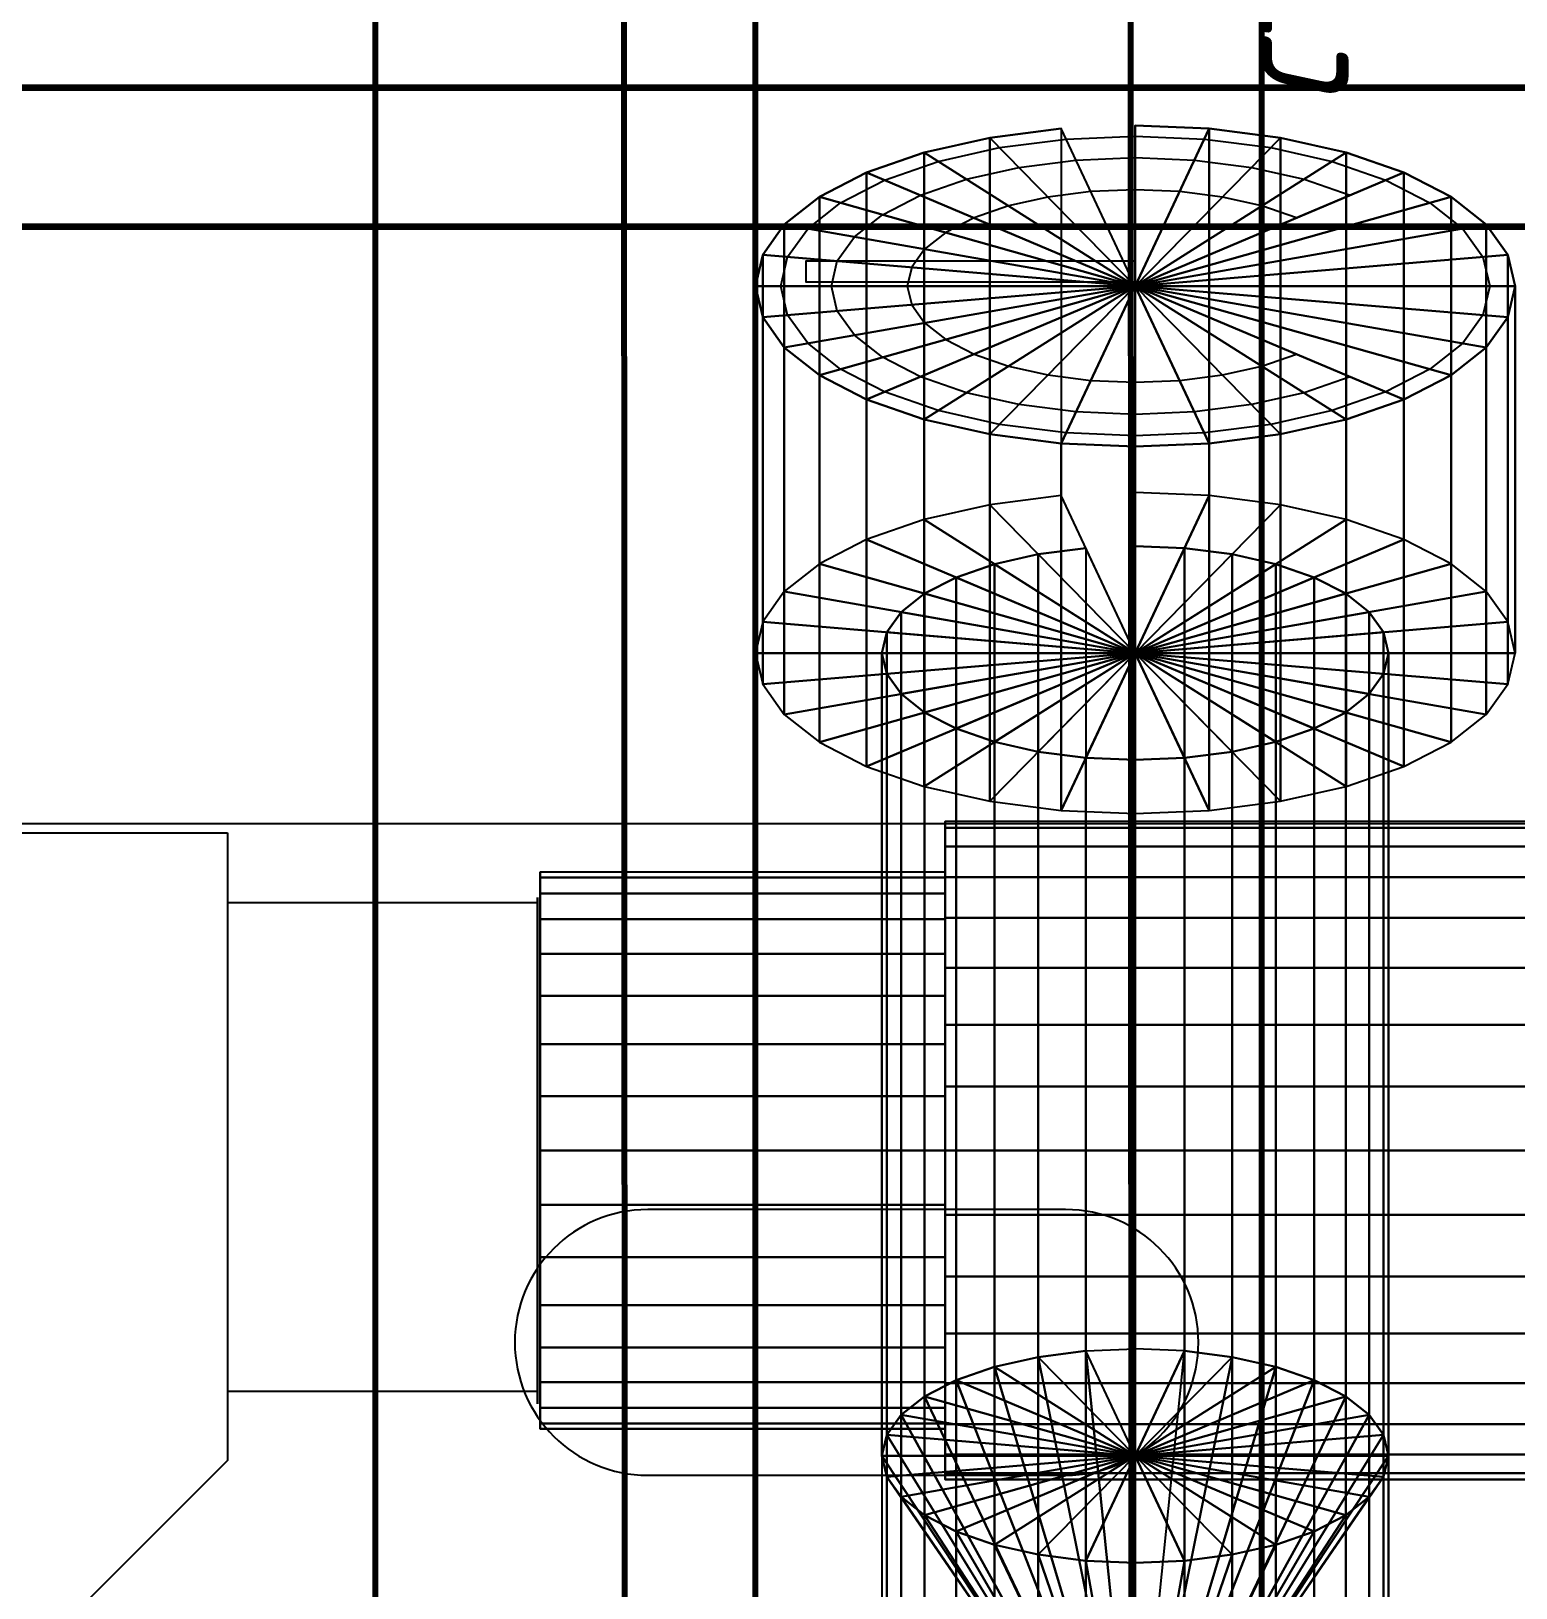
# Model space of a CAD drawing. Header units: millimetres. Extents: x -92220 to 11040, y -5929 to 27498.
# Drawn here: x 176.4 to 235, y 772.7 to 834.2 of the extents above; entities that cross this region are included whole.
import ezdxf

# ---------------------------------------------------------------- set-up
doc = ezdxf.new("R2010")
doc.units = ezdxf.units.MM
doc.layers.add('100 noprint', color=1, linetype='Continuous', plot=False)
for name, color, linetype in [('11 Водоразборный узел', 7, 'Continuous'), ('15 Конструкции 1', 7, 'Continuous'), ('17 Конструкции 2', 7, 'Continuous'), ('21 Вода ветка 1', 7, 'Continuous'), ('22 Вода ветка 2', 7, 'Continuous'), ('23 Вода ветка 3', 7, 'Continuous')]:
    doc.layers.add(name, color=color, linetype=linetype)
doc.styles.get("Standard").update_dxf_attribs({"font": 'arial.ttf'})
doc.styles.add('ГОСТ-ISOCPEUR', font='isocpeui.ttf', dxfattribs={"width": 0.8})
doc.dimstyles.new('ISO-25', dxfattribs={"dimtxt": 2.5, "dimasz": 2.5, "dimexe": 1.25, "dimexo": 0.625, "dimtad": 1, "dimtxsty": 'Standard', "dimcen": 2.5, "dimadec": 0, "dimazin": 0, "dimtfac": 1, "dimtmove": 0, "dimatfit": 3, "dimfxl": 1, "dimarcsym": 0})

# ---------------------------------------------------------------- blocks, each defined once
blk = doc.blocks.new('QMODEL_e17b8aaa_e9d4_400d_a0f2_fbeb3d9ce0b6')
at = {"color": 7, "invisible_edges": 14}
for points in [[(-58.6, 22.355161, -7.900902), (-58.6, 22.547308, -5.949999), (-58.6, 12.547308, -5.949999)], [(-58.6, 22.547308, -5.949999), (-58.6, 22.355161, -3.999096), (-58.6, 12.547308, -5.949999)], [(-58.6, 21.786104, -9.776834), (-58.6, 22.355161, -7.900902), (-58.6, 12.547308, -5.949999)], [(-58.6, 22.355161, -3.999096), (-58.6, 21.786104, -2.123165), (-58.6, 12.547308, -5.949999)], [(-58.6, 20.862005, -11.505702), (-58.6, 21.786104, -9.776834), (-58.6, 12.547308, -5.949999)], [(-58.6, 21.786104, -2.123165), (-58.6, 20.862005, -0.394297), (-58.6, 12.547308, -5.949999)], [(-58.6, 19.618376, -13.021067), (-58.6, 20.862005, -11.505702), (-58.6, 12.547308, -5.949999)], [(-58.6, 20.862005, -0.394297), (-58.6, 19.618376, 1.121069), (-58.6, 12.547308, -5.949999)], [(-58.6, 18.103011, -14.264695), (-58.6, 19.618376, -13.021067), (-58.6, 12.547308, -5.949999)], [(-58.6, 19.618376, 1.121069), (-58.6, 18.103011, 2.364697), (-58.6, 12.547308, -5.949999)], [(-58.6, 16.374143, -15.188795), (-58.6, 18.103011, -14.264695), (-58.6, 12.547308, -5.949999)], [(-58.6, 18.103011, 2.364697), (-58.6, 16.374143, 3.288796), (-58.6, 12.547308, -5.949999)], [(-58.6, 14.498212, -15.757852), (-58.6, 16.374143, -15.188795), (-58.6, 12.547308, -5.949999)], [(-58.6, 16.374143, 3.288796), (-58.6, 14.498212, 3.857854), (-58.6, 12.547308, -5.949999)], [(-58.6, 12.547308, -15.949999), (-58.6, 14.498212, -15.757852), (-58.6, 12.547308, -5.949999)], [(-58.6, 14.498212, 3.857854), (-58.6, 12.547308, 4.050001), (-58.6, 12.547308, -5.949999)], [(-58.6, 12.547308, 4.050001), (-58.6, 10.596405, 3.857854), (-58.6, 12.547308, -5.949999)], [(-58.6, 10.596405, 3.857854), (-58.6, 8.720474, 3.288796), (-58.6, 12.547308, -5.949999)], [(-58.6, 8.720474, 3.288796), (-58.6, 6.991606, 2.364697), (-58.6, 12.547308, -5.949999)], [(-58.6, 6.991606, 2.364697), (-58.6, 5.476241, 1.121069), (-58.6, 12.547308, -5.949999)], [(-58.6, 5.476241, 1.121069), (-58.6, 4.232612, -0.394297), (-58.6, 12.547308, -5.949999)], [(-58.6, 4.232612, -0.394297), (-58.6, 3.308513, -2.123165), (-58.6, 12.547308, -5.949999)], [(-58.6, 3.308513, -2.123165), (-58.6, 2.739456, -3.999096), (-58.6, 12.547308, -5.949999)], [(-58.6, 2.739456, -3.999096), (-58.6, 2.547308, -5.949999), (-58.6, 12.547308, -5.949999)], [(-58.6, 2.547308, -5.949999), (-58.6, 2.739456, -7.900902), (-58.6, 12.547308, -5.949999)], [(-58.6, 2.739456, -7.900902), (-58.6, 3.308513, -9.776834), (-58.6, 12.547308, -5.949999)], [(-58.6, 3.308513, -9.776834), (-58.6, 4.232612, -11.505702), (-58.6, 12.547308, -5.949999)], [(-58.6, 4.232612, -11.505702), (-58.6, 5.476241, -13.021067), (-58.6, 12.547308, -5.949999)], [(-58.6, 5.476241, -13.021067), (-58.6, 6.991606, -14.264695), (-58.6, 12.547308, -5.949999)], [(-58.6, 6.991606, -14.264695), (-58.6, 8.720474, -15.188795), (-58.6, 12.547308, -5.949999)], [(-58.6, 8.720474, -15.188795), (-58.6, 10.596405, -15.757852), (-58.6, 12.547308, -5.949999)], [(-58.6, 10.596405, -15.757852), (-58.6, 12.547308, -15.949999), (-58.6, 12.547308, -5.949999)]]:
    blk.add_3dface(points, dxfattribs=at)
at = {"color": 1, "invisible_edges": 14}
for points in [[(-40.357568, -2.830221, 33.676999), (-37.731265, -2.108183, 34.01369), (-35, -14.552692, 28.210725)], [(-37.731265, -2.108183, 34.01369), (-35, -1.864381, 34.127377), (-35, -14.552692, 28.210725)], [(-35, -1.864381, 34.127377), (-32.268735, -2.108183, 34.01369), (-35, -14.552692, 28.210725)], [(-32.268735, -2.108183, 34.01369), (-29.642432, -2.830221, 33.676999), (-35, -14.552692, 28.210725)], [(-42.777983, -4.002747, 33.130241), (-40.357568, -2.830221, 33.676999), (-35, -14.552692, 28.210725)], [(-29.642432, -2.830221, 33.676999), (-27.222017, -4.002747, 33.130241), (-35, -14.552692, 28.210725)], [(-44.899495, -5.580701, 32.39443), (-42.777983, -4.002747, 33.130241), (-35, -14.552692, 28.210725)], [(-27.222017, -4.002747, 33.130241), (-25.100505, -5.580701, 32.39443), (-35, -14.552692, 28.210725)], [(-46.640575, -7.503444, 31.497841), (-44.899495, -5.580701, 32.39443), (-35, -14.552692, 28.210725)], [(-25.100505, -5.580701, 32.39443), (-23.359425, -7.503444, 31.497841), (-35, -14.552692, 28.210725)], [(-47.934313, -9.697085, 30.47493), (-46.640575, -7.503444, 31.497841), (-35, -14.552692, 28.210725)], [(-23.359425, -7.503444, 31.497841), (-22.065687, -9.697085, 30.47493), (-35, -14.552692, 28.210725)], [(-48.730994, -12.077325, 29.365007), (-47.934313, -9.697085, 30.47493), (-35, -14.552692, 28.210725)], [(-22.065687, -9.697085, 30.47493), (-21.269006, -12.077325, 29.365007), (-35, -14.552692, 28.210725)], [(-49, -14.552692, 28.210725), (-48.730994, -12.077325, 29.365007), (-35, -14.552692, 28.210725)], [(-21.269006, -12.077325, 29.365007), (-21, -14.552692, 28.210725), (-35, -14.552692, 28.210725)], [(-48.730994, -17.028058, 27.056444), (-49, -14.552692, 28.210725), (-35, -14.552692, 28.210725)], [(-47.934313, -19.408298, 25.946521), (-48.730994, -17.028058, 27.056444), (-35, -14.552692, 28.210725)], [(-46.640575, -21.601939, 24.92361), (-47.934313, -19.408298, 25.946521), (-35, -14.552692, 28.210725)], [(-44.899495, -23.524682, 24.027021), (-46.640575, -21.601939, 24.92361), (-35, -14.552692, 28.210725)], [(-42.777983, -25.102637, 23.291209), (-44.899495, -23.524682, 24.027021), (-35, -14.552692, 28.210725)], [(-40.357568, -26.275162, 22.744452), (-42.777983, -25.102637, 23.291209), (-35, -14.552692, 28.210725)], [(-37.731265, -26.9972, 22.407761), (-40.357568, -26.275162, 22.744452), (-35, -14.552692, 28.210725)], [(-35, -27.241003, 22.294074), (-37.731265, -26.9972, 22.407761), (-35, -14.552692, 28.210725)], [(-21, -14.552692, 28.210725), (-21.269006, -17.028058, 27.056444), (-35, -14.552692, 28.210725)], [(-21.269006, -17.028058, 27.056444), (-22.065687, -19.408298, 25.946521), (-35, -14.552692, 28.210725)], [(-22.065687, -19.408298, 25.946521), (-23.359425, -21.601939, 24.92361), (-35, -14.552692, 28.210725)], [(-23.359425, -21.601939, 24.92361), (-25.100505, -23.524682, 24.027021), (-35, -14.552692, 28.210725)], [(-25.100505, -23.524682, 24.027021), (-27.222017, -25.102637, 23.291209), (-35, -14.552692, 28.210725)], [(-27.222017, -25.102637, 23.291209), (-29.642432, -26.275162, 22.744452), (-35, -14.552692, 28.210725)], [(-29.642432, -26.275162, 22.744452), (-32.268735, -26.9972, 22.407761), (-35, -14.552692, 28.210725)], [(-32.268735, -26.9972, 22.407761), (-35, -27.241003, 22.294074), (-35, -14.552692, 28.210725)]]:
    blk.add_3dface(points, dxfattribs=at)
at = {"color": 255}
for points, invisible_edges in [([(-38.444151, -7.116818, 31.724758), (-39.592201, -4.604859, 32.896102), (-37.341084, -3.98597, 33.184695), (-36.755813, -6.65265, 31.941203)], 5), ([(-36.755813, -6.65265, 31.941203), (-37.341084, -3.98597, 33.184695), (-35, -3.776996, 33.282141), (-35, -6.49592, 32.014287)], 5), ([(-35, -6.49592, 32.014287), (-35, -3.776996, 33.282141), (-32.658916, -3.98597, 33.184695), (-33.244187, -6.65265, 31.941203)], 5), ([(-33.244187, -6.65265, 31.941203), (-32.658916, -3.98597, 33.184695), (-30.407799, -4.604859, 32.896102), (-31.555849, -7.116818, 31.724758)], 5), ([(-40.000132, -7.870584, 31.373271), (-41.666843, -5.609882, 32.427453), (-39.592201, -4.604859, 32.896102), (-38.444151, -7.116818, 31.724758)], 5), ([(-31.555849, -7.116818, 31.724758), (-30.407799, -4.604859, 32.896102), (-28.333157, -5.609882, 32.427453), (-29.999868, -7.870584, 31.373271)], 5), ([(-41.363961, -8.884983, 30.90025), (-43.485281, -6.962414, 31.796758), (-41.666843, -5.609882, 32.427453), (-40.000132, -7.870584, 31.373271)], 5), ([(-29.999868, -7.870584, 31.373271), (-28.333157, -5.609882, 32.427453), (-26.514719, -6.962414, 31.796758), (-28.636039, -8.884983, 30.90025)], 1), ([(-42.483227, -10.121032, 30.323871), (-44.977635, -8.610479, 31.028253), (-43.485281, -6.962414, 31.796758), (-41.363961, -8.884983, 30.90025)], 5), ([(-43.314916, -11.53123, 29.666285), (-46.086554, -10.490743, 30.151472), (-44.977635, -8.610479, 31.028253), (-42.483227, -10.121032, 30.323871)], 5), ([(-43.827068, -13.061384, 28.952763), (-46.769423, -12.530949, 29.200109), (-46.086554, -10.490743, 30.151472), (-43.314916, -11.53123, 29.666285)], 5), ([(-44, -14.652692, 28.210725), (-47, -14.652692, 28.210725), (-46.769423, -12.530949, 29.200109), (-43.827068, -13.061384, 28.952763)], 5), ([(-43.827068, -16.243999, 27.468687), (-46.769423, -16.774434, 27.221341), (-47, -14.652692, 28.210725), (-44, -14.652692, 28.210725)], 5), ([(-43.314916, -17.774153, 26.755165), (-46.086554, -18.81464, 26.269979), (-46.769423, -16.774434, 27.221341), (-43.827068, -16.243999, 27.468687)], 5), ([(-42.483227, -19.184351, 26.09758), (-44.977635, -20.694904, 25.393198), (-46.086554, -18.81464, 26.269979), (-43.314916, -17.774153, 26.755165)], 5), ([(-41.363961, -20.4204, 25.521201), (-43.485281, -22.342969, 24.624693), (-44.977635, -20.694904, 25.393198), (-42.483227, -19.184351, 26.09758)], 5), ([(-40.000132, -21.434799, 25.048179), (-41.666843, -23.695502, 23.993997), (-43.485281, -22.342969, 24.624693), (-41.363961, -20.4204, 25.521201)], 5), ([(-28.636039, -20.4204, 25.521201), (-26.514719, -22.342969, 24.624693), (-28.333157, -23.695502, 23.993997), (-29.999868, -21.434799, 25.048179)], 4), ([(-38.444151, -22.188566, 24.696693), (-39.592201, -24.700524, 23.525348), (-41.666843, -23.695502, 23.993997), (-40.000132, -21.434799, 25.048179)], 5), ([(-29.999868, -21.434799, 25.048179), (-28.333157, -23.695502, 23.993997), (-30.407799, -24.700524, 23.525348), (-31.555849, -22.188566, 24.696693)], 5), ([(-36.755813, -22.652733, 24.480248), (-37.341084, -25.319413, 23.236756), (-39.592201, -24.700524, 23.525348), (-38.444151, -22.188566, 24.696693)], 5), ([(-35, -22.809463, 24.407164), (-35, -25.528387, 23.13931), (-37.341084, -25.319413, 23.236756), (-36.755813, -22.652733, 24.480248)], 5), ([(-33.244187, -22.652733, 24.480248), (-32.658916, -25.319413, 23.236756), (-35, -25.528387, 23.13931), (-35, -22.809463, 24.407164)], 5), ([(-31.555849, -22.188566, 24.696693), (-30.407799, -24.700524, 23.525348), (-32.658916, -25.319413, 23.236756), (-33.244187, -22.652733, 24.480248)], 5)]:
    blk.add_3dface(points, dxfattribs=dict(at, invisible_edges=invisible_edges))
at = {"color": 8}
blk.add_3dface([(-35, -14.752692, 29.210725), (-35, -16.565307, 28.365489), (-48, -16.565307, 28.365489), (-48, -14.752692, 29.210725)], dxfattribs=at)
at = {"color": 23}
mesh = blk.add_polymesh((2, 32), dxfattribs=dict(at, n_close=True))
for k, corner in enumerate([(-42.5, 12.547308, 7.050001), (-42.5, 10.011134, 6.800209), (-42.5, 7.572424, 6.060435), (-42.5, 5.324895, 4.859106), (-42.5, 3.35492, 3.242389), (-42.5, 1.738203, 1.272414), (-42.5, 0.536874, -0.975115), (-42.5, -0.2029, -3.413825), (-42.5, -0.452692, -5.949999), (-42.5, -0.2029, -8.486173), (-42.5, 0.536874, -10.924884), (-42.5, 1.738203, -13.172412), (-42.5, 3.35492, -15.142387), (-42.5, 5.324895, -16.759104), (-42.5, 7.572424, -17.960433), (-42.5, 10.011134, -18.700208), (-42.5, 12.547308, -18.949999), (-42.5, 15.083483, -18.700208), (-42.5, 17.522193, -17.960433), (-42.5, 19.769721, -16.759104), (-42.5, 21.739697, -15.142387), (-42.5, 23.356413, -13.172412), (-42.5, 24.557742, -10.924884), (-42.5, 25.297517, -8.486173), (-42.5, 25.547308, -5.949999), (-42.5, 25.297517, -3.413825), (-42.5, 24.557742, -0.975115), (-42.5, 23.356413, 1.272414), (-42.5, 21.739697, 3.242389), (-42.5, 19.769721, 4.859106), (-42.5, 17.522193, 6.060435), (-42.5, 15.083483, 6.800209), (40.5, 12.547308, 7.050001), (40.5, 10.011134, 6.800209), (40.5, 7.572424, 6.060435), (40.5, 5.324895, 4.859106), (40.5, 3.35492, 3.242389), (40.5, 1.738203, 1.272414), (40.5, 0.536874, -0.975115), (40.5, -0.2029, -3.413825), (40.5, -0.452692, -5.949999), (40.5, -0.2029, -8.486173), (40.5, 0.536874, -10.924884), (40.5, 1.738203, -13.172412), (40.5, 3.35492, -15.142387), (40.5, 5.324895, -16.759104), (40.5, 7.572424, -17.960433), (40.5, 10.011134, -18.700208), (40.5, 12.547308, -18.949999), (40.5, 15.083483, -18.700208), (40.5, 17.522193, -17.960433), (40.5, 19.769721, -16.759104), (40.5, 21.739697, -15.142387), (40.5, 23.356413, -13.172412), (40.5, 24.557742, -10.924884), (40.5, 25.297517, -8.486173), (40.5, 25.547308, -5.949999), (40.5, 25.297517, -3.413825), (40.5, 24.557742, -0.975115), (40.5, 23.356413, 1.272414), (40.5, 21.739697, 3.242389), (40.5, 19.769721, 4.859106), (40.5, 17.522193, 6.060435), (40.5, 15.083483, 6.800209)]):
    mesh.set_mesh_vertex(divmod(k, 32), corner)
mesh = blk.add_polymesh((2, 32), dxfattribs=dict(at, n_close=True))
for k, corner in enumerate([(-42.5, 12.547308, -5.949999), (-42.5, 12.547308, -5.949999), (-42.5, 12.547308, -5.949999), (-42.5, 12.547308, -5.949999), (-42.5, 12.547308, -5.949999), (-42.5, 12.547308, -5.949999), (-42.5, 12.547308, -5.949999), (-42.5, 12.547308, -5.949999), (-42.5, 12.547308, -5.949999), (-42.5, 12.547308, -5.949999), (-42.5, 12.547308, -5.949999), (-42.5, 12.547308, -5.949999), (-42.5, 12.547308, -5.949999), (-42.5, 12.547308, -5.949999), (-42.5, 12.547308, -5.949999), (-42.5, 12.547308, -5.949999), (-42.5, 12.547308, -5.949999), (-42.5, 12.547308, -5.949999), (-42.5, 12.547308, -5.949999), (-42.5, 12.547308, -5.949999), (-42.5, 12.547308, -5.949999), (-42.5, 12.547308, -5.949999), (-42.5, 12.547308, -5.949999), (-42.5, 12.547308, -5.949999), (-42.5, 12.547308, -5.949999), (-42.5, 12.547308, -5.949999), (-42.5, 12.547308, -5.949999), (-42.5, 12.547308, -5.949999), (-42.5, 12.547308, -5.949999), (-42.5, 12.547308, -5.949999), (-42.5, 12.547308, -5.949999), (-42.5, 12.547308, -5.949999), (-42.5, 12.547308, 7.050001), (-42.5, 10.011134, 6.800209), (-42.5, 7.572424, 6.060435), (-42.5, 5.324895, 4.859106), (-42.5, 3.35492, 3.242389), (-42.5, 1.738203, 1.272414), (-42.5, 0.536874, -0.975115), (-42.5, -0.2029, -3.413825), (-42.5, -0.452692, -5.949999), (-42.5, -0.2029, -8.486173), (-42.5, 0.536874, -10.924884), (-42.5, 1.738203, -13.172412), (-42.5, 3.35492, -15.142387), (-42.5, 5.324895, -16.759104), (-42.5, 7.572424, -17.960433), (-42.5, 10.011134, -18.700208), (-42.5, 12.547308, -18.949999), (-42.5, 15.083483, -18.700208), (-42.5, 17.522193, -17.960433), (-42.5, 19.769721, -16.759104), (-42.5, 21.739697, -15.142387), (-42.5, 23.356413, -13.172412), (-42.5, 24.557742, -10.924884), (-42.5, 25.297517, -8.486173), (-42.5, 25.547308, -5.949999), (-42.5, 25.297517, -3.413825), (-42.5, 24.557742, -0.975115), (-42.5, 23.356413, 1.272414), (-42.5, 21.739697, 3.242389), (-42.5, 19.769721, 4.859106), (-42.5, 17.522193, 6.060435), (-42.5, 15.083483, 6.800209)]):
    mesh.set_mesh_vertex(divmod(k, 32), corner)
mesh = blk.add_polymesh((2, 32), dxfattribs=dict(at, n_close=True))
for k, corner in enumerate([(-58.5, 12.547308, 5.050001), (-58.5, 10.401315, 4.838639), (-58.5, 8.337791, 4.212676), (-58.5, 6.436036, 3.196166), (-58.5, 4.769134, 1.828175), (-58.5, 3.401143, 0.161273), (-58.5, 2.384634, -1.740481), (-58.5, 1.75867, -3.804006), (-58.5, 1.547308, -5.949999), (-58.5, 1.75867, -8.095993), (-58.5, 2.384634, -10.159517), (-58.5, 3.401143, -12.061272), (-58.5, 4.769134, -13.728174), (-58.5, 6.436036, -15.096165), (-58.5, 8.337791, -16.112674), (-58.5, 10.401315, -16.738637), (-58.5, 12.547308, -16.949999), (-58.5, 14.693302, -16.738637), (-58.5, 16.756826, -16.112674), (-58.5, 18.658581, -15.096165), (-58.5, 20.325483, -13.728174), (-58.5, 21.693474, -12.061272), (-58.5, 22.709983, -10.159517), (-58.5, 23.335947, -8.095993), (-58.5, 23.547308, -5.949999), (-58.5, 23.335947, -3.804006), (-58.5, 22.709983, -1.740481), (-58.5, 21.693474, 0.161273), (-58.5, 20.325483, 1.828175), (-58.5, 18.658581, 3.196166), (-58.5, 16.756826, 4.212676), (-58.5, 14.693302, 4.838639), (-42.5, 12.547308, 5.050001), (-42.5, 10.401315, 4.838639), (-42.5, 8.337791, 4.212676), (-42.5, 6.436036, 3.196166), (-42.5, 4.769134, 1.828175), (-42.5, 3.401143, 0.161273), (-42.5, 2.384634, -1.740481), (-42.5, 1.75867, -3.804006), (-42.5, 1.547308, -5.949999), (-42.5, 1.75867, -8.095993), (-42.5, 2.384634, -10.159517), (-42.5, 3.401143, -12.061272), (-42.5, 4.769134, -13.728174), (-42.5, 6.436036, -15.096165), (-42.5, 8.337791, -16.112674), (-42.5, 10.401315, -16.738637), (-42.5, 12.547308, -16.949999), (-42.5, 14.693302, -16.738637), (-42.5, 16.756826, -16.112674), (-42.5, 18.658581, -15.096165), (-42.5, 20.325483, -13.728174), (-42.5, 21.693474, -12.061272), (-42.5, 22.709983, -10.159517), (-42.5, 23.335947, -8.095993), (-42.5, 23.547308, -5.949999), (-42.5, 23.335947, -3.804006), (-42.5, 22.709983, -1.740481), (-42.5, 21.693474, 0.161273), (-42.5, 20.325483, 1.828175), (-42.5, 18.658581, 3.196166), (-42.5, 16.756826, 4.212676), (-42.5, 14.693302, 4.838639)]):
    mesh.set_mesh_vertex(divmod(k, 32), corner)
mesh = blk.add_polymesh((2, 32), dxfattribs=dict(at, n_close=True))
for k, corner in enumerate([(-58.5, 12.547308, -5.949999), (-58.5, 12.547308, -5.949999), (-58.5, 12.547308, -5.949999), (-58.5, 12.547308, -5.949999), (-58.5, 12.547308, -5.949999), (-58.5, 12.547308, -5.949999), (-58.5, 12.547308, -5.949999), (-58.5, 12.547308, -5.949999), (-58.5, 12.547308, -5.949999), (-58.5, 12.547308, -5.949999), (-58.5, 12.547308, -5.949999), (-58.5, 12.547308, -5.949999), (-58.5, 12.547308, -5.949999), (-58.5, 12.547308, -5.949999), (-58.5, 12.547308, -5.949999), (-58.5, 12.547308, -5.949999), (-58.5, 12.547308, -5.949999), (-58.5, 12.547308, -5.949999), (-58.5, 12.547308, -5.949999), (-58.5, 12.547308, -5.949999), (-58.5, 12.547308, -5.949999), (-58.5, 12.547308, -5.949999), (-58.5, 12.547308, -5.949999), (-58.5, 12.547308, -5.949999), (-58.5, 12.547308, -5.949999), (-58.5, 12.547308, -5.949999), (-58.5, 12.547308, -5.949999), (-58.5, 12.547308, -5.949999), (-58.5, 12.547308, -5.949999), (-58.5, 12.547308, -5.949999), (-58.5, 12.547308, -5.949999), (-58.5, 12.547308, -5.949999), (-58.5, 12.547308, 5.050001), (-58.5, 10.401315, 4.838639), (-58.5, 8.337791, 4.212676), (-58.5, 6.436036, 3.196166), (-58.5, 4.769134, 1.828175), (-58.5, 3.401143, 0.161273), (-58.5, 2.384634, -1.740481), (-58.5, 1.75867, -3.804006), (-58.5, 1.547308, -5.949999), (-58.5, 1.75867, -8.095993), (-58.5, 2.384634, -10.159517), (-58.5, 3.401143, -12.061272), (-58.5, 4.769134, -13.728174), (-58.5, 6.436036, -15.096165), (-58.5, 8.337791, -16.112674), (-58.5, 10.401315, -16.738637), (-58.5, 12.547308, -16.949999), (-58.5, 14.693302, -16.738637), (-58.5, 16.756826, -16.112674), (-58.5, 18.658581, -15.096165), (-58.5, 20.325483, -13.728174), (-58.5, 21.693474, -12.061272), (-58.5, 22.709983, -10.159517), (-58.5, 23.335947, -8.095993), (-58.5, 23.547308, -5.949999), (-58.5, 23.335947, -3.804006), (-58.5, 22.709983, -1.740481), (-58.5, 21.693474, 0.161273), (-58.5, 20.325483, 1.828175), (-58.5, 18.658581, 3.196166), (-58.5, 16.756826, 4.212676), (-58.5, 14.693302, 4.838639)]):
    mesh.set_mesh_vertex(divmod(k, 32), corner)
mesh = blk.add_polymesh((2, 32), dxfattribs=dict(at, n_close=True))
for k, corner in enumerate([(-42.5, 12.547308, -5.949999), (-42.5, 12.547308, -5.949999), (-42.5, 12.547308, -5.949999), (-42.5, 12.547308, -5.949999), (-42.5, 12.547308, -5.949999), (-42.5, 12.547308, -5.949999), (-42.5, 12.547308, -5.949999), (-42.5, 12.547308, -5.949999), (-42.5, 12.547308, -5.949999), (-42.5, 12.547308, -5.949999), (-42.5, 12.547308, -5.949999), (-42.5, 12.547308, -5.949999), (-42.5, 12.547308, -5.949999), (-42.5, 12.547308, -5.949999), (-42.5, 12.547308, -5.949999), (-42.5, 12.547308, -5.949999), (-42.5, 12.547308, -5.949999), (-42.5, 12.547308, -5.949999), (-42.5, 12.547308, -5.949999), (-42.5, 12.547308, -5.949999), (-42.5, 12.547308, -5.949999), (-42.5, 12.547308, -5.949999), (-42.5, 12.547308, -5.949999), (-42.5, 12.547308, -5.949999), (-42.5, 12.547308, -5.949999), (-42.5, 12.547308, -5.949999), (-42.5, 12.547308, -5.949999), (-42.5, 12.547308, -5.949999), (-42.5, 12.547308, -5.949999), (-42.5, 12.547308, -5.949999), (-42.5, 12.547308, -5.949999), (-42.5, 12.547308, -5.949999), (-42.5, 12.547308, 5.050001), (-42.5, 10.401315, 4.838639), (-42.5, 8.337791, 4.212676), (-42.5, 6.436036, 3.196166), (-42.5, 4.769134, 1.828175), (-42.5, 3.401143, 0.161273), (-42.5, 2.384634, -1.740481), (-42.5, 1.75867, -3.804006), (-42.5, 1.547308, -5.949999), (-42.5, 1.75867, -8.095993), (-42.5, 2.384634, -10.159517), (-42.5, 3.401143, -12.061272), (-42.5, 4.769134, -13.728174), (-42.5, 6.436036, -15.096165), (-42.5, 8.337791, -16.112674), (-42.5, 10.401315, -16.738637), (-42.5, 12.547308, -16.949999), (-42.5, 14.693302, -16.738637), (-42.5, 16.756826, -16.112674), (-42.5, 18.658581, -15.096165), (-42.5, 20.325483, -13.728174), (-42.5, 21.693474, -12.061272), (-42.5, 22.709983, -10.159517), (-42.5, 23.335947, -8.095993), (-42.5, 23.547308, -5.949999), (-42.5, 23.335947, -3.804006), (-42.5, 22.709983, -1.740481), (-42.5, 21.693474, 0.161273), (-42.5, 20.325483, 1.828175), (-42.5, 18.658581, 3.196166), (-42.5, 16.756826, 4.212676), (-42.5, 14.693302, 4.838639)]):
    mesh.set_mesh_vertex(divmod(k, 32), corner)
mesh = blk.add_polymesh((2, 32), dxfattribs=dict(at, n_close=True))
for k, corner in enumerate([(-45, 12.547308, -26.449999), (-44.807853, 10.596405, -26.449999), (-44.238795, 8.720474, -26.449999), (-43.314696, 6.991606, -26.449999), (-42.071068, 5.476241, -26.449999), (-40.555702, 4.232612, -26.449999), (-38.826834, 3.308513, -26.449999), (-36.950903, 2.739456, -26.449999), (-35, 2.547308, -26.449999), (-33.049097, 2.739456, -26.449999), (-31.173166, 3.308513, -26.449999), (-29.444298, 4.232612, -26.449999), (-27.928932, 5.476241, -26.449999), (-26.685304, 6.991606, -26.449999), (-25.761205, 8.720474, -26.449999), (-25.192147, 10.596405, -26.449999), (-25, 12.547308, -26.449999), (-25.192147, 14.498212, -26.449999), (-25.761205, 16.374143, -26.449999), (-26.685304, 18.103011, -26.449999), (-27.928932, 19.618376, -26.449999), (-29.444298, 20.862005, -26.449999), (-31.173166, 21.786104, -26.449999), (-33.049097, 22.355161, -26.449999), (-35, 22.547308, -26.449999), (-36.950903, 22.355161, -26.449999), (-38.826834, 21.786104, -26.449999), (-40.555702, 20.862005, -26.449999), (-42.071068, 19.618376, -26.449999), (-43.314696, 18.103011, -26.449999), (-44.238795, 16.374143, -26.449999), (-44.807853, 14.498212, -26.449999), (-45, 12.547308, -5.949999), (-44.807853, 10.596405, -5.949999), (-44.238795, 8.720474, -5.949999), (-43.314696, 6.991606, -5.949999), (-42.071068, 5.476241, -5.949999), (-40.555702, 4.232612, -5.949999), (-38.826834, 3.308513, -5.949999), (-36.950903, 2.739456, -5.949999), (-35, 2.547308, -5.949999), (-33.049097, 2.739456, -5.949999), (-31.173166, 3.308513, -5.949999), (-29.444298, 4.232612, -5.949999), (-27.928932, 5.476241, -5.949999), (-26.685304, 6.991606, -5.949999), (-25.761205, 8.720474, -5.949999), (-25.192147, 10.596405, -5.949999), (-25, 12.547308, -5.949999), (-25.192147, 14.498212, -5.949999), (-25.761205, 16.374143, -5.949999), (-26.685304, 18.103011, -5.949999), (-27.928932, 19.618376, -5.949999), (-29.444298, 20.862005, -5.949999), (-31.173166, 21.786104, -5.949999), (-33.049097, 22.355161, -5.949999), (-35, 22.547308, -5.949999), (-36.950903, 22.355161, -5.949999), (-38.826834, 21.786104, -5.949999), (-40.555702, 20.862005, -5.949999), (-42.071068, 19.618376, -5.949999), (-43.314696, 18.103011, -5.949999), (-44.238795, 16.374143, -5.949999), (-44.807853, 14.498212, -5.949999)]):
    mesh.set_mesh_vertex(divmod(k, 32), corner)
mesh = blk.add_polymesh((2, 32), dxfattribs=dict(at, n_close=True))
for k, corner in enumerate([(-35, 12.547308, -5.949999), (-35, 12.547308, -5.949999), (-35, 12.547308, -5.949999), (-35, 12.547308, -5.949999), (-35, 12.547308, -5.949999), (-35, 12.547308, -5.949999), (-35, 12.547308, -5.949999), (-35, 12.547308, -5.949999), (-35, 12.547308, -5.949999), (-35, 12.547308, -5.949999), (-35, 12.547308, -5.949999), (-35, 12.547308, -5.949999), (-35, 12.547308, -5.949999), (-35, 12.547308, -5.949999), (-35, 12.547308, -5.949999), (-35, 12.547308, -5.949999), (-35, 12.547308, -5.949999), (-35, 12.547308, -5.949999), (-35, 12.547308, -5.949999), (-35, 12.547308, -5.949999), (-35, 12.547308, -5.949999), (-35, 12.547308, -5.949999), (-35, 12.547308, -5.949999), (-35, 12.547308, -5.949999), (-35, 12.547308, -5.949999), (-35, 12.547308, -5.949999), (-35, 12.547308, -5.949999), (-35, 12.547308, -5.949999), (-35, 12.547308, -5.949999), (-35, 12.547308, -5.949999), (-35, 12.547308, -5.949999), (-35, 12.547308, -5.949999), (-45, 12.547308, -5.949999), (-44.807853, 10.596405, -5.949999), (-44.238795, 8.720474, -5.949999), (-43.314696, 6.991606, -5.949999), (-42.071068, 5.476241, -5.949999), (-40.555702, 4.232612, -5.949999), (-38.826834, 3.308513, -5.949999), (-36.950903, 2.739456, -5.949999), (-35, 2.547308, -5.949999), (-33.049097, 2.739456, -5.949999), (-31.173166, 3.308513, -5.949999), (-29.444298, 4.232612, -5.949999), (-27.928932, 5.476241, -5.949999), (-26.685304, 6.991606, -5.949999), (-25.761205, 8.720474, -5.949999), (-25.192147, 10.596405, -5.949999), (-25, 12.547308, -5.949999), (-25.192147, 14.498212, -5.949999), (-25.761205, 16.374143, -5.949999), (-26.685304, 18.103011, -5.949999), (-27.928932, 19.618376, -5.949999), (-29.444298, 20.862005, -5.949999), (-31.173166, 21.786104, -5.949999), (-33.049097, 22.355161, -5.949999), (-35, 22.547308, -5.949999), (-36.950903, 22.355161, -5.949999), (-38.826834, 21.786104, -5.949999), (-40.555702, 20.862005, -5.949999), (-42.071068, 19.618376, -5.949999), (-43.314696, 18.103011, -5.949999), (-44.238795, 16.374143, -5.949999), (-44.807853, 14.498212, -5.949999)]):
    mesh.set_mesh_vertex(divmod(k, 32), corner)
mesh = blk.add_polymesh((2, 32), dxfattribs=dict(at, n_close=True))
for k, corner in enumerate([(-35, 14.952251, -25.38358), (-35.780361, 14.882593, -25.416062), (-36.530734, 14.676297, -25.512259), (-37.222281, 14.34129, -25.668475), (-37.828427, 13.890445, -25.878707), (-38.325878, 13.34109, -26.134876), (-38.695518, 12.714336, -26.427136), (-38.923141, 12.034267, -26.744257), (-39, 11.32702, -27.074051), (-38.923141, 10.619772, -27.403846), (-38.695518, 9.939703, -27.720967), (-38.325878, 9.312949, -28.013227), (-37.828427, 8.763594, -28.269396), (-37.222281, 8.31275, -28.479627), (-36.530734, 7.977742, -28.635844), (-35.780361, 7.771446, -28.732041), (-35, 7.701788, -28.764523), (-34.219639, 7.771446, -28.732041), (-33.469266, 7.977742, -28.635844), (-32.777719, 8.31275, -28.479627), (-32.171573, 8.763594, -28.269396), (-31.674122, 9.312949, -28.013227), (-31.304482, 9.939703, -27.720967), (-31.076859, 10.619772, -27.403846), (-31, 11.32702, -27.074051), (-31.076859, 12.034267, -26.744257), (-31.304482, 12.714336, -26.427136), (-31.674122, 13.34109, -26.134876), (-32.171573, 13.890445, -25.878707), (-32.777719, 14.34129, -25.668475), (-33.469266, 14.676297, -25.512259), (-34.219639, 14.882593, -25.416062), (-35, 16.163919, -13.784793), (-36.950903, 15.989775, -13.865997), (-38.826834, 15.474033, -14.106491), (-40.555702, 14.636515, -14.497032), (-42.071068, 13.509405, -15.022612), (-43.314696, 12.136017, -15.663033), (-44.238795, 10.56913, -16.393683), (-44.807853, 8.868959, -17.186485), (-45, 7.10084, -18.010972), (-44.807853, 5.332721, -18.835459), (-44.238795, 3.63255, -19.628261), (-43.314696, 2.065663, -20.358912), (-42.071068, 0.692275, -20.999333), (-40.555702, -0.434835, -21.524912), (-38.826834, -1.272354, -21.915453), (-36.950903, -1.788095, -22.155947), (-35, -1.962239, -22.237152), (-33.049097, -1.788095, -22.155947), (-31.173166, -1.272354, -21.915453), (-29.444298, -0.434835, -21.524912), (-27.928932, 0.692275, -20.999333), (-26.685304, 2.065663, -20.358912), (-25.761205, 3.63255, -19.628261), (-25.192147, 5.332721, -18.835459), (-25, 7.10084, -18.010972), (-25.192147, 8.868959, -17.186485), (-25.761205, 10.56913, -16.393683), (-26.685304, 12.136017, -15.663033), (-27.928932, 13.509405, -15.022612), (-29.444298, 14.636515, -14.497032), (-31.173166, 15.474033, -14.106491), (-33.049097, 15.989775, -13.865997)]):
    mesh.set_mesh_vertex(divmod(k, 32), corner)
mesh = blk.add_polymesh((2, 32), dxfattribs=dict(at, n_close=True))
for k, corner in enumerate([(-35, 1.372279, 17.935983), (-33.049097, 1.198134, 17.854778), (-31.173166, 0.682393, 17.614284), (-29.444298, -0.155125, 17.223743), (-27.928932, -1.282235, 16.698163), (-26.685304, -2.655623, 16.057742), (-25.761205, -4.22251, 15.32709), (-25.192147, -5.92268, 14.534288), (-25, -7.690799, 13.7098), (-25.192147, -9.458918, 12.885313), (-25.761205, -11.159089, 12.09251), (-26.685304, -12.725976, 11.361859), (-27.928932, -14.099363, 10.721438), (-29.444298, -15.226473, 10.195858), (-31.173166, -16.063991, 9.805317), (-33.049097, -16.579733, 9.564823), (-35, -16.753877, 9.483618), (-36.950903, -16.579733, 9.564823), (-38.826834, -16.063991, 9.805317), (-40.555702, -15.226473, 10.195858), (-42.071068, -14.099363, 10.721438), (-43.314696, -12.725976, 11.361859), (-44.238795, -11.159089, 12.09251), (-44.807853, -9.458918, 12.885313), (-45, -7.690799, 13.7098), (-44.807853, -5.92268, 14.534288), (-44.238795, -4.22251, 15.32709), (-43.314696, -2.655623, 16.057742), (-42.071068, -1.282235, 16.698163), (-40.555702, -0.155125, 17.223743), (-38.826834, 0.682393, 17.614284), (-36.950903, 1.198134, 17.854778), (-35, 16.163918, -13.78479), (-33.049097, 15.989773, -13.865995), (-31.173166, 15.474032, -14.106489), (-29.444298, 14.636514, -14.49703), (-27.928932, 13.509404, -15.02261), (-26.685304, 12.136016, -15.663031), (-25.761205, 10.569129, -16.393682), (-25.192147, 8.868959, -17.186485), (-25, 7.10084, -18.010972), (-25.192147, 5.332721, -18.83546), (-25.761205, 3.63255, -19.628262), (-26.685304, 2.065663, -20.358914), (-27.928932, 0.692276, -20.999335), (-29.444298, -0.434834, -21.524915), (-31.173166, -1.272352, -21.915456), (-33.049097, -1.788094, -22.15595), (-35, -1.962238, -22.237155), (-36.950903, -1.788094, -22.15595), (-38.826834, -1.272352, -21.915456), (-40.555702, -0.434834, -21.524915), (-42.071068, 0.692276, -20.999335), (-43.314696, 2.065663, -20.358914), (-44.238795, 3.63255, -19.628262), (-44.807853, 5.332721, -18.83546), (-45, 7.10084, -18.010972), (-44.807853, 8.868959, -17.186485), (-44.238795, 10.569129, -16.393682), (-43.314696, 12.136016, -15.663031), (-42.071068, 13.509404, -15.02261), (-40.555702, 14.636514, -14.49703), (-38.826834, 15.474032, -14.106489), (-36.950903, 15.989773, -13.865995)]):
    mesh.set_mesh_vertex(divmod(k, 32), corner)
mesh = blk.add_polymesh((2, 32), dxfattribs=dict(at, n_close=True))
for k, corner in enumerate([(-35, 7.10084, -18.010972), (-35, 7.10084, -18.010972), (-35, 7.10084, -18.010972), (-35, 7.10084, -18.010972), (-35, 7.10084, -18.010972), (-35, 7.10084, -18.010972), (-35, 7.10084, -18.010972), (-35, 7.10084, -18.010972), (-35, 7.10084, -18.010972), (-35, 7.10084, -18.010972), (-35, 7.10084, -18.010972), (-35, 7.10084, -18.010972), (-35, 7.10084, -18.010972), (-35, 7.10084, -18.010972), (-35, 7.10084, -18.010972), (-35, 7.10084, -18.010972), (-35, 7.10084, -18.010972), (-35, 7.10084, -18.010972), (-35, 7.10084, -18.010972), (-35, 7.10084, -18.010972), (-35, 7.10084, -18.010972), (-35, 7.10084, -18.010972), (-35, 7.10084, -18.010972), (-35, 7.10084, -18.010972), (-35, 7.10084, -18.010972), (-35, 7.10084, -18.010972), (-35, 7.10084, -18.010972), (-35, 7.10084, -18.010972), (-35, 7.10084, -18.010972), (-35, 7.10084, -18.010972), (-35, 7.10084, -18.010972), (-35, 7.10084, -18.010972), (-35, 16.163918, -13.78479), (-33.049097, 15.989773, -13.865995), (-31.173166, 15.474032, -14.106489), (-29.444298, 14.636514, -14.49703), (-27.928932, 13.509404, -15.02261), (-26.685304, 12.136016, -15.663031), (-25.761205, 10.569129, -16.393682), (-25.192147, 8.868959, -17.186485), (-25, 7.10084, -18.010972), (-25.192147, 5.332721, -18.83546), (-25.761205, 3.63255, -19.628262), (-26.685304, 2.065663, -20.358914), (-27.928932, 0.692276, -20.999335), (-29.444298, -0.434834, -21.524915), (-31.173166, -1.272352, -21.915456), (-33.049097, -1.788094, -22.15595), (-35, -1.962238, -22.237155), (-36.950903, -1.788094, -22.15595), (-38.826834, -1.272352, -21.915456), (-40.555702, -0.434834, -21.524915), (-42.071068, 0.692276, -20.999335), (-43.314696, 2.065663, -20.358914), (-44.238795, 3.63255, -19.628262), (-44.807853, 5.332721, -18.83546), (-45, 7.10084, -18.010972), (-44.807853, 8.868959, -17.186485), (-44.238795, 10.569129, -16.393682), (-43.314696, 12.136016, -15.663031), (-42.071068, 13.509404, -15.02261), (-40.555702, 14.636514, -14.49703), (-38.826834, 15.474032, -14.106489), (-36.950903, 15.989773, -13.865995)]):
    mesh.set_mesh_vertex(divmod(k, 32), corner)
at = {"color": 255}
mesh = blk.add_polymesh((2, 32), dxfattribs=dict(at, n_close=True))
for k, corner in enumerate([(-35, -0.858075, 34.549999), (-32.073645, -1.119291, 34.428192), (-29.259749, -1.892903, 34.067451), (-26.666447, -3.149181, 33.481639), (-24.393398, -4.839846, 32.693269), (-22.527956, -6.899927, 31.732637), (-21.141807, -9.250257, 30.63666), (-20.288221, -11.800513, 29.447456), (-20, -14.452692, 28.210725), (-20.288221, -17.10487, 26.973994), (-21.141807, -19.655126, 25.78479), (-22.527956, -22.005456, 24.688814), (-24.393398, -24.065537, 23.728182), (-26.666447, -25.756202, 22.939812), (-29.259749, -27.01248, 22.354), (-32.073645, -27.786092, 21.993259), (-35, -28.047308, 21.871452), (-37.926355, -27.786092, 21.993259), (-40.740251, -27.01248, 22.354), (-43.333553, -25.756202, 22.939812), (-45.606602, -24.065537, 23.728182), (-47.472044, -22.005456, 24.688814), (-48.858193, -19.655126, 25.78479), (-49.711779, -17.10487, 26.973994), (-50, -14.452692, 28.210725), (-49.711779, -11.800513, 29.447456), (-48.858193, -9.250257, 30.63666), (-47.472044, -6.899927, 31.732637), (-45.606602, -4.839846, 32.693269), (-43.333553, -3.149181, 33.481639), (-40.740251, -1.892903, 34.067451), (-37.926355, -1.119291, 34.428192), (-35, 5.903817, 20.049075), (-32.073645, 5.642601, 19.927267), (-29.259749, 4.868989, 19.566526), (-26.666447, 3.612711, 18.980714), (-24.393398, 1.922046, 18.192344), (-22.527956, -0.138035, 17.231713), (-21.141807, -2.488365, 16.135736), (-20.288221, -5.038621, 14.946532), (-20, -7.690799, 13.709801), (-20.288221, -10.342978, 12.47307), (-21.141807, -12.893234, 11.283866), (-22.527956, -15.243564, 10.187889), (-24.393398, -17.303645, 9.227257), (-26.666447, -18.99431, 8.438887), (-29.259749, -20.250588, 7.853075), (-32.073645, -21.0242, 7.492334), (-35, -21.285416, 7.370527), (-37.926355, -21.0242, 7.492334), (-40.740251, -20.250588, 7.853075), (-43.333553, -18.99431, 8.438887), (-45.606602, -17.303645, 9.227257), (-47.472044, -15.243564, 10.187889), (-48.858193, -12.893234, 11.283866), (-49.711779, -10.342978, 12.47307), (-50, -7.690799, 13.709801), (-49.711779, -5.038621, 14.946532), (-48.858193, -2.488365, 16.135736), (-47.472044, -0.138035, 17.231713), (-45.606602, 1.922046, 18.192344), (-43.333553, 3.612711, 18.980714), (-40.740251, 4.868989, 19.566526), (-37.926355, 5.642601, 19.927267)]):
    mesh.set_mesh_vertex(divmod(k, 32), corner)
mesh = blk.add_polymesh((2, 32), dxfattribs=dict(at, n_close=True))
for k, corner in enumerate([(-35, -7.690799, 13.709801), (-35, -7.690799, 13.709801), (-35, -7.690799, 13.709801), (-35, -7.690799, 13.709801), (-35, -7.690799, 13.709801), (-35, -7.690799, 13.709801), (-35, -7.690799, 13.709801), (-35, -7.690799, 13.709801), (-35, -7.690799, 13.709801), (-35, -7.690799, 13.709801), (-35, -7.690799, 13.709801), (-35, -7.690799, 13.709801), (-35, -7.690799, 13.709801), (-35, -7.690799, 13.709801), (-35, -7.690799, 13.709801), (-35, -7.690799, 13.709801), (-35, -7.690799, 13.709801), (-35, -7.690799, 13.709801), (-35, -7.690799, 13.709801), (-35, -7.690799, 13.709801), (-35, -7.690799, 13.709801), (-35, -7.690799, 13.709801), (-35, -7.690799, 13.709801), (-35, -7.690799, 13.709801), (-35, -7.690799, 13.709801), (-35, -7.690799, 13.709801), (-35, -7.690799, 13.709801), (-35, -7.690799, 13.709801), (-35, -7.690799, 13.709801), (-35, -7.690799, 13.709801), (-35, -7.690799, 13.709801), (-35, -7.690799, 13.709801), (-35, 5.903817, 20.049075), (-32.073645, 5.642601, 19.927267), (-29.259749, 4.868989, 19.566526), (-26.666447, 3.612711, 18.980714), (-24.393398, 1.922046, 18.192344), (-22.527956, -0.138035, 17.231713), (-21.141807, -2.488365, 16.135736), (-20.288221, -5.038621, 14.946532), (-20, -7.690799, 13.709801), (-20.288221, -10.342978, 12.47307), (-21.141807, -12.893234, 11.283866), (-22.527956, -15.243564, 10.187889), (-24.393398, -17.303645, 9.227257), (-26.666447, -18.99431, 8.438887), (-29.259749, -20.250588, 7.853075), (-32.073645, -21.0242, 7.492334), (-35, -21.285416, 7.370527), (-37.926355, -21.0242, 7.492334), (-40.740251, -20.250588, 7.853075), (-43.333553, -18.99431, 8.438887), (-45.606602, -17.303645, 9.227257), (-47.472044, -15.243564, 10.187889), (-48.858193, -12.893234, 11.283866), (-49.711779, -10.342978, 12.47307), (-50, -7.690799, 13.709801), (-49.711779, -5.038621, 14.946532), (-48.858193, -2.488365, 16.135736), (-47.472044, -0.138035, 17.231713), (-45.606602, 1.922046, 18.192344), (-43.333553, 3.612711, 18.980714), (-40.740251, 4.868989, 19.566526), (-37.926355, 5.642601, 19.927267)]):
    mesh.set_mesh_vertex(divmod(k, 32), corner)
at = {"color": 23}
mesh = blk.add_polymesh((2, 32), dxfattribs=dict(at, n_close=True))
for k, corner in enumerate([(-35, -7.690799, 13.7098), (-35, -7.690799, 13.7098), (-35, -7.690799, 13.7098), (-35, -7.690799, 13.7098), (-35, -7.690799, 13.7098), (-35, -7.690799, 13.7098), (-35, -7.690799, 13.7098), (-35, -7.690799, 13.7098), (-35, -7.690799, 13.7098), (-35, -7.690799, 13.7098), (-35, -7.690799, 13.7098), (-35, -7.690799, 13.7098), (-35, -7.690799, 13.7098), (-35, -7.690799, 13.7098), (-35, -7.690799, 13.7098), (-35, -7.690799, 13.7098), (-35, -7.690799, 13.7098), (-35, -7.690799, 13.7098), (-35, -7.690799, 13.7098), (-35, -7.690799, 13.7098), (-35, -7.690799, 13.7098), (-35, -7.690799, 13.7098), (-35, -7.690799, 13.7098), (-35, -7.690799, 13.7098), (-35, -7.690799, 13.7098), (-35, -7.690799, 13.7098), (-35, -7.690799, 13.7098), (-35, -7.690799, 13.7098), (-35, -7.690799, 13.7098), (-35, -7.690799, 13.7098), (-35, -7.690799, 13.7098), (-35, -7.690799, 13.7098), (-35, 1.372279, 17.935983), (-33.049097, 1.198134, 17.854778), (-31.173166, 0.682393, 17.614284), (-29.444298, -0.155125, 17.223743), (-27.928932, -1.282235, 16.698163), (-26.685304, -2.655623, 16.057742), (-25.761205, -4.22251, 15.32709), (-25.192147, -5.92268, 14.534288), (-25, -7.690799, 13.7098), (-25.192147, -9.458918, 12.885313), (-25.761205, -11.159089, 12.09251), (-26.685304, -12.725976, 11.361859), (-27.928932, -14.099363, 10.721438), (-29.444298, -15.226473, 10.195858), (-31.173166, -16.063991, 9.805317), (-33.049097, -16.579733, 9.564823), (-35, -16.753877, 9.483618), (-36.950903, -16.579733, 9.564823), (-38.826834, -16.063991, 9.805317), (-40.555702, -15.226473, 10.195858), (-42.071068, -14.099363, 10.721438), (-43.314696, -12.725976, 11.361859), (-44.238795, -11.159089, 12.09251), (-44.807853, -9.458918, 12.885313), (-45, -7.690799, 13.7098), (-44.807853, -5.92268, 14.534288), (-44.238795, -4.22251, 15.32709), (-43.314696, -2.655623, 16.057742), (-42.071068, -1.282235, 16.698163), (-40.555702, -0.155125, 17.223743), (-38.826834, 0.682393, 17.614284), (-36.950903, 1.198134, 17.854778)]):
    mesh.set_mesh_vertex(divmod(k, 32), corner)
at = {"color": 255}
mesh = blk.add_polymesh((2, 32), dxfattribs=dict(at, n_close=True))
for k, corner in enumerate([(-35, -14.452692, 28.210725), (-35, -14.452692, 28.210725), (-35, -14.452692, 28.210725), (-35, -14.452692, 28.210725), (-35, -14.452692, 28.210725), (-35, -14.452692, 28.210725), (-35, -14.452692, 28.210725), (-35, -14.452692, 28.210725), (-35, -14.452692, 28.210725), (-35, -14.452692, 28.210725), (-35, -14.452692, 28.210725), (-35, -14.452692, 28.210725), (-35, -14.452692, 28.210725), (-35, -14.452692, 28.210725), (-35, -14.452692, 28.210725), (-35, -14.452692, 28.210725), (-35, -14.452692, 28.210725), (-35, -14.452692, 28.210725), (-35, -14.452692, 28.210725), (-35, -14.452692, 28.210725), (-35, -14.452692, 28.210725), (-35, -14.452692, 28.210725), (-35, -14.452692, 28.210725), (-35, -14.452692, 28.210725), (-35, -14.452692, 28.210725), (-35, -14.452692, 28.210725), (-35, -14.452692, 28.210725), (-35, -14.452692, 28.210725), (-35, -14.452692, 28.210725), (-35, -14.452692, 28.210725), (-35, -14.452692, 28.210725), (-35, -14.452692, 28.210725), (-35, -0.858075, 34.549999), (-32.073645, -1.119291, 34.428192), (-29.259749, -1.892903, 34.067451), (-26.666447, -3.149181, 33.481639), (-24.393398, -4.839846, 32.693269), (-22.527956, -6.899927, 31.732637), (-21.141807, -9.250257, 30.63666), (-20.288221, -11.800513, 29.447456), (-20, -14.452692, 28.210725), (-20.288221, -17.10487, 26.973994), (-21.141807, -19.655126, 25.78479), (-22.527956, -22.005456, 24.688814), (-24.393398, -24.065537, 23.728182), (-26.666447, -25.756202, 22.939812), (-29.259749, -27.01248, 22.354), (-32.073645, -27.786092, 21.993259), (-35, -28.047308, 21.871452), (-37.926355, -27.786092, 21.993259), (-40.740251, -27.01248, 22.354), (-43.333553, -25.756202, 22.939812), (-45.606602, -24.065537, 23.728182), (-47.472044, -22.005456, 24.688814), (-48.858193, -19.655126, 25.78479), (-49.711779, -17.10487, 26.973994), (-50, -14.452692, 28.210725), (-49.711779, -11.800513, 29.447456), (-48.858193, -9.250257, 30.63666), (-47.472044, -6.899927, 31.732637), (-45.606602, -4.839846, 32.693269), (-43.333553, -3.149181, 33.481639), (-40.740251, -1.892903, 34.067451), (-37.926355, -1.119291, 34.428192)]):
    mesh.set_mesh_vertex(divmod(k, 32), corner)
blk = doc.blocks.new('*D365')
at = {"layer": '17 Конструкции 2', "color": 0, "lineweight": -2}
for p, q in [((55, 826.512), (55, 852.046)), ((355, 826.512), (355, 852.046)), ((75, 842.046), (335, 842.046))]:
    blk.add_line(p, q, dxfattribs=at)
at = {"layer": '17 Конструкции 2', "color": 0}
for points in [[(75, 845.379), (75, 838.713), (55, 842.046)], [(335, 838.713), (335, 845.379), (355, 842.046)]]:
    blk.add_solid(points, dxfattribs=at)
at = {"layer": 'Defpoints', "color": 0}
for p in [(355, 842.046), (55, 826.512), (355, 826.512)]:
    blk.add_point(p, dxfattribs=at)
at = {"layer": '17 Конструкции 2', "color": 0, "insert": (205, 858.433), "char_height": 12.5, "attachment_point": 5}
blk.add_mtext('300', dxfattribs=at)

msp = doc.modelspace()

# ---------------------------------------------------------------- linework, layer by layer
at = {"layer": '11 Водоразборный узел'}
for p, q in [((171.507, 802.55), (184.155, 802.55)), ((184.155, 802.55), (184.155, 777.757)), ((184.155, 799.808, -5.84), (196.4, 799.808, 1.951)), ((184.203, 780.499, -5.84), (196.393, 780.499, -5.84)), ((184.155, 777.757), (171.251, 764.854))]:
    msp.add_line(p, q, dxfattribs=at)
at = {"layer": '15 Конструкции 1'}
for p, q in [((34, 802.921), (484, 802.921)), ((217.25, 787.671), (200.75, 787.671)), ((200.75, 777.171), (217.25, 777.171))]:
    msp.add_line(p, q, dxfattribs=at)
for centre, start, end in [((200.75, 782.421), 90, 270), ((217.25, 782.421), 270, 90)]:
    msp.add_arc(centre, 5.25, start, end, dxfattribs=at)
at = {"layer": '17 Конструкции 2', "lineweight": 90}
msp.add_line((50, 832), (855.393, 832), dxfattribs=at)
at = {"layer": '17 Конструкции 2', "color": 2, "lineweight": 100}
msp.add_lwpolyline([(55, 526.512), (55, 826.512), (355, 826.512), (355, 526.512)], close=True, dxfattribs=at)
at = {"layer": '21 Вода ветка 1', "color": 1, "lineweight": 80}
msp.add_lwpolyline([(190, 449.446), (190, 1002.793)], dxfattribs=at)
at = {"layer": '22 Вода ветка 2', "color": 5, "lineweight": 80}
for points in [[(200.006, 379.514), (199.796, 903.227)], [(220.006, 379.514), (219.796, 903.227)]]:
    msp.add_lwpolyline(points, dxfattribs=at)
at = {"layer": '23 Вода ветка 3', "color": 1, "lineweight": 80}
for points in [[(205, 414.446), (205, 1002.793)], [(225, 414.446), (225, 1002.793)]]:
    msp.add_lwpolyline(points, dxfattribs=at)

# ---------------------------------------------------------------- block references
at = {"layer": '11 Водоразборный узел', "extrusion": (0, 1, 0), "rotation": 180}
msp.add_blockref('QMODEL_e17b8aaa_e9d4_400d_a0f2_fbeb3d9ce0b6', (-255, 12.547, 795.95), dxfattribs=at)

# ---------------------------------------------------------------- texts
at = {"layer": '100 noprint', "color": 1, "style": 'ГОСТ-ISOCPEUR', "width": 0.8}
msp.add_text('стиралка', height=5, rotation=90, dxfattribs=at).set_placement((228.439, 831.38))

# ---------------------------------------------------------------- dimensions: what is measured, and where the dimension line sits
at = {"layer": '17 Конструкции 2'}
dim = msp.add_linear_dim(base=(355, 842.046), p1=(55, 826.512), p2=(355, 826.512), dimstyle='ISO-25', override={"dimtxt": 12.5, "dimasz": 20, "dimexe": 10, "dimexo": 0, "dimgap": 10, "dimdec": 0}, dxfattribs=at)
dim.commit()
dim.dimension.update_dxf_attribs({"geometry": '*D365', "text_midpoint": (205, 842.046), "dimtype": 160})

doc.saveas('drawing.dxf')
